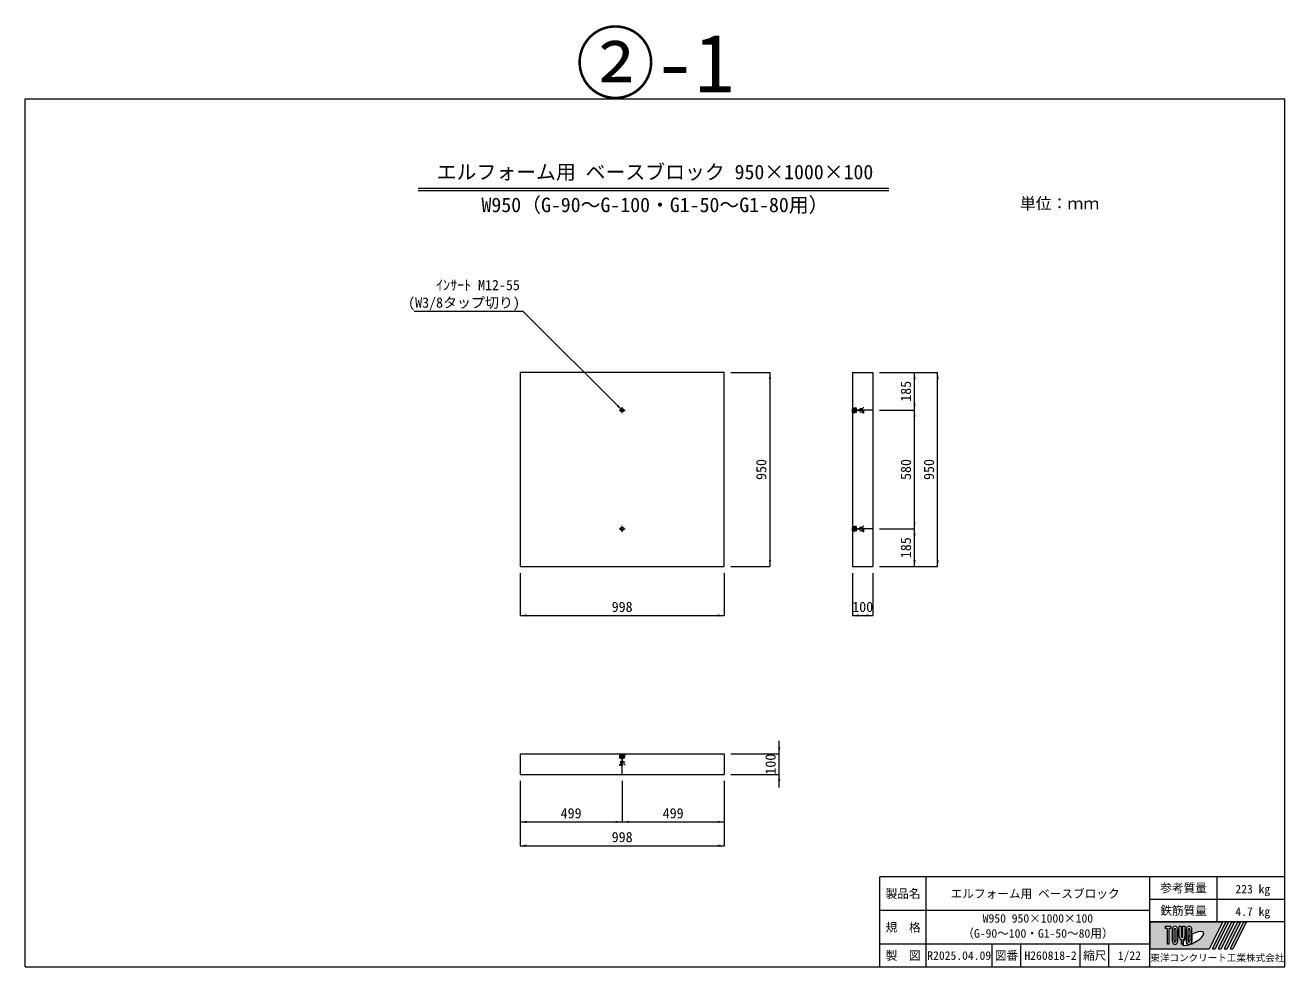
# Model space of a CAD drawing. Units: millimetres at full size; some dimension numbers follow another scale. Extents: x 48 to 43288, y -58809 to -8936.
# Drawn here: x 7464 to 13624, y -41750 to -37144 of the extents above; entities that cross this region are included whole.
import ezdxf
from ezdxf.enums import TextEntityAlignment as Align

# ---------------------------------------------------------------- set-up
doc = ezdxf.new("R2010")
doc.units = ezdxf.units.MM
doc.header["$LTSCALE"] = 75
doc.linetypes.add('USER2', pattern=[8.5725, 5.715, -0.9525, 0.9525, -0.9525])
doc.linetypes.add('USER3', pattern=[0.405, 0.225, -0.18])
for name, color, linetype, lineweight in [('_0-0_', 7, 'Continuous', 9), ('寸法線', 7, 'Continuous', 9), ('引出線', 4, 'Continuous', 9), ('本体', 7, 'Continuous', 9), ('枠', 5, 'Continuous', 5), ('補助線', 8, 'Continuous', 13), ('ｲﾝｻｰﾄ', 3, 'USER3', 5)]:
    doc.layers.add(name, color=color, linetype=linetype, lineweight=lineweight)
doc.styles.add('ＭＳ ゴシック', font='')
doc.styles.get('ＭＳ ゴシック').set_extended_font_data('MS Gothic')

# ---------------------------------------------------------------- blocks, each defined once
blk = doc.blocks.new('filled_arrow')
at = {"color": 0, "linetype": 'Continuous', "lineweight": -2}
blk.add_solid([(7.5, 1.25), (0, 0), (7.5, -1.25)], dxfattribs=at)

msp = doc.modelspace()

# ---------------------------------------------------------------- hatches: boundary and pattern name
at = {"layer": '枠'}
h = msp.add_hatch(color=7, dxfattribs=at)
h.paths.add_polyline_path([(12963.52, -41529.88), (12963.52, -41661.88), (13253.92, -41661.88), (13319.92, -41529.88)])
edge = h.paths.add_edge_path(flags=16)
edge.add_ellipse((13174.37, -41611.14), major_axis=(51.71744, 28.94828), ratio=0.3471473417839755, start_angle=-144.31121551619935, end_angle=72.18990366955182, ccw=False)
edge.add_ellipse((13155.22, -41623.63), major_axis=(-0, 17.6), ratio=0.8463541477272727, start_angle=-160.70345668548774, end_angle=-90.0000000000355)
edge.add_line((13170.11, -41623.63), (13170.11, -41590.08))
edge = h.paths.add_edge_path(flags=16)
edge.add_ellipse((13155.22, -41568.13), major_axis=(-0, 16.24615), ratio=0.8463541586519492, start_angle=-89.99999999998931, end_angle=90.00000000001114, ccw=False)
edge.add_line((13168.97, -41568.13), (13168.97, -41623.63))
edge.add_ellipse((13155.22, -41623.63), major_axis=(0, 16.24615), ratio=0.8463541586519492, start_angle=90.00000000001296, end_angle=-89.99999999998693, ccw=False)
edge.add_line((13141.47, -41623.63), (13141.47, -41568.13))
edge = h.paths.add_edge_path(flags=16)
edge.add_line((13159.8, -41568.13), (13159.8, -41623.63))
edge.add_ellipse((13155.22, -41623.63), major_axis=(-0, 5.41538), ratio=0.8463540450032638, start_angle=89.99999999996146, end_angle=-90.00000000003905, ccw=False)
edge.add_line((13150.63, -41623.63), (13150.63, -41568.13))
edge.add_ellipse((13155.22, -41568.13), major_axis=(-0, 5.41538), ratio=0.8463540450032638, start_angle=-90.00000000009578, end_angle=89.99999999990376, ccw=False)
edge = h.paths.add_edge_path(flags=16)
edge.add_line((13158.66, -41596.5), (13158.66, -41623.63))
edge.add_ellipse((13155.22, -41623.63), major_axis=(0, 4.06154), ratio=0.8463542628432875, start_angle=90.00000000015393, end_angle=-89.99999999984641, ccw=False)
edge.add_line((13151.78, -41623.63), (13151.78, -41600.94))
edge.add_ellipse((13174.37, -41611.14), major_axis=(51.71744, 28.94828), ratio=0.34714734178397555, start_angle=107.79174141113131, end_angle=126.4713182157434, ccw=False)
edge = h.paths.add_edge_path(flags=16)
edge.add_line((13134.59, -41551.88), (13134.59, -41601.63))
edge.add_ellipse((13120.84, -41601.63), major_axis=(0, 16.24615), ratio=0.8463541586519492, start_angle=-163.34116664068392, end_angle=-89.99999999999886, ccw=False)
edge.add_line((13125.43, -41616.95), (13125.43, -41639.88))
edge.add_line((13125.43, -41639.88), (13116.26, -41639.88))
edge.add_line((13116.26, -41639.88), (13116.26, -41616.95))
edge.add_ellipse((13120.84, -41601.63), major_axis=(-0, 16.24615), ratio=0.8463541586519492, start_angle=89.9999999999983, end_angle=163.3411666406839, ccw=False)
edge.add_line((13107.09, -41601.63), (13107.09, -41551.88))
edge.add_line((13107.09, -41551.88), (13116.26, -41551.88))
edge.add_line((13116.26, -41551.88), (13116.26, -41601.63))
edge.add_ellipse((13120.84, -41601.63), major_axis=(0, 5.41538), ratio=0.8463540450032638, start_angle=90.00000000001921, end_angle=-89.9999999999812)
edge.add_line((13125.43, -41601.63), (13125.43, -41551.88))
edge.add_line((13125.43, -41551.88), (13134.59, -41551.88))
edge = h.paths.add_edge_path(flags=16)
edge.add_line((13140.32, -41609.62), (13140.32, -41623.63))
edge.add_ellipse((13155.22, -41623.63), major_axis=(0, 17.6), ratio=0.8463541477272727, start_angle=90.00000000000587, end_angle=-171.54427023795904)
edge.add_ellipse((13174.37, -41611.14), major_axis=(51.71744, 28.94828), ratio=0.34714734178397555, start_angle=-178.6495357001653, end_angle=-148.29244166440827, ccw=False)
edge.add_line((13123.45, -41641.23), (13126.57, -41641.23))
edge.add_line((13126.57, -41641.23), (13126.57, -41624.07))
edge.add_ellipse((13174.37, -41611.14), major_axis=(51.71744, 28.94828), ratio=0.3471473417839755, start_angle=148.21912000477852, end_angle=165.90812145711823, ccw=False)
edge = h.paths.add_edge_path(flags=16)
edge.add_ellipse((13086.47, -41568.13), major_axis=(0, 16.24615), ratio=0.8463541586519492, start_angle=-89.99999999995623, end_angle=90.0000000000432, ccw=False)
edge.add_line((13100.22, -41568.13), (13100.22, -41623.63))
edge.add_ellipse((13086.47, -41623.63), major_axis=(-0, 16.24615), ratio=0.8463541586519492, start_angle=89.9999999999743, end_angle=-90.00000000002598, ccw=False)
edge.add_line((13072.72, -41623.63), (13072.72, -41568.13))
edge = h.paths.add_edge_path(flags=16)
edge.add_line((13091.05, -41568.13), (13091.05, -41623.63))
edge.add_ellipse((13086.47, -41623.63), major_axis=(0, 5.41538), ratio=0.8463540450032638, start_angle=90.0000000000386, end_angle=-89.99999999996095, ccw=False)
edge.add_line((13081.88, -41623.63), (13081.88, -41568.13))
edge.add_ellipse((13086.47, -41568.13), major_axis=(-0, 5.41538), ratio=0.8463540450032638, start_angle=-90.00000000009578, end_angle=89.99999999990376, ccw=False)
h.paths.add_polyline_path([(13065.84, -41551.88), (13065.84, -41562.71), (13056.68, -41562.71), (13056.68, -41639.88), (13047.51, -41639.88), (13047.51, -41562.71), (13038.34, -41562.71), (13038.34, -41551.88)], flags=16)
for points in [[(13268.44, -41661.88), (13282.96, -41661.88), (13348.96, -41529.88), (13334.44, -41529.88)], [(13378, -41529.88), (13363.48, -41529.88), (13297.48, -41661.88), (13312, -41661.88)], [(13407.04, -41529.88), (13392.52, -41529.88), (13326.52, -41661.88), (13341.04, -41661.88)], [(13436.08, -41529.88), (13421.56, -41529.88), (13355.56, -41661.88), (13370.08, -41661.88)]]:
    msp.add_hatch(color=7, dxfattribs=at).paths.add_polyline_path(points)

# ---------------------------------------------------------------- linework, layer by layer
at = {"layer": '_0-0_'}
for p, q in [((9384.76, -37940.9), (11687.2, -37940.9)), ((9384.61, -37952.79), (11687.2, -37952.79))]:
    msp.add_line(p, q, dxfattribs=at)
at = {"layer": '寸法線'}
for p, q in [((10913.87, -38842.58), (11105.5, -38842.58)), ((11105.5, -38842.58), (11105.5, -39792.58)), ((11641.23, -38842.58), (11925.66, -38842.58)), ((11641.23, -38842.58), (11812.55, -38842.58)), ((11812.55, -39027.58), (11812.55, -38842.58)), ((11925.66, -39792.58), (11925.66, -38842.58)), ((11641.23, -39027.58), (11812.55, -39027.58)), ((11641.23, -39027.58), (11812.55, -39027.58)), ((11812.55, -39607.58), (11812.55, -39027.58)), ((11641.23, -39607.58), (11812.55, -39607.58)), ((11641.23, -39607.58), (11812.55, -39607.58)), ((11812.55, -39792.58), (11812.55, -39607.58)), ((10913.87, -39792.58), (11105.5, -39792.58)), ((11641.23, -39792.58), (11925.66, -39792.58)), ((11641.23, -39792.58), (11812.55, -39792.58)), ((9883.87, -39824.58), (9883.87, -40031.66)), ((10881.87, -39824.58), (10881.87, -40031.66)), ((11509.23, -39824.58), (11509.23, -40031.66)), ((11609.23, -39824.58), (11609.23, -40031.66)), ((9883.87, -40031.66), (10881.87, -40031.66)), ((11509.23, -40031.66), (11609.23, -40031.66)), ((11150.87, -40872.75), (11150.87, -40644.75)), ((10913.87, -40708.75), (11150.87, -40708.75)), ((9883.87, -40840.75), (9883.87, -41157.76)), ((9883.87, -40840.75), (9883.87, -41041.11)), ((10382.87, -40840.75), (10382.87, -41041.11)), ((10382.87, -40840.75), (10382.87, -41041.11)), ((10881.87, -40840.75), (10881.87, -41157.76)), ((10881.87, -40840.75), (10881.87, -41041.11)), ((10913.87, -40808.75), (11150.87, -40808.75)), ((9883.87, -41041.11), (10382.87, -41041.11)), ((10382.87, -41041.11), (10881.87, -41041.11)), ((9883.87, -41157.76), (10881.87, -41157.76))]:
    msp.add_line(p, q, dxfattribs=at)
at = {"layer": '寸法線', "linetype": 'USER2'}
for p, q in [((10367.98, -39027.58), (10397.77, -39027.58)), ((10382.87, -39042.47), (10382.87, -39012.69)), ((10367.98, -39607.58), (10397.77, -39607.58)), ((10382.87, -39622.47), (10382.87, -39592.69))]:
    msp.add_line(p, q, dxfattribs=at)
at = {"layer": '引出線'}
msp.add_lwpolyline([(10382.87, -39027.58), (9899.46, -38544.17), (9366.45, -38544.17)], dxfattribs=at)
at = {"layer": '本体'}
for p, q in [((10881.87, -38842.58), (9883.87, -38842.58)), ((9883.87, -38842.58), (9883.87, -39792.58)), ((10881.87, -39792.58), (10881.87, -38842.58)), ((11509.23, -38842.58), (11609.23, -38842.58)), ((11509.23, -38842.58), (11509.23, -39792.58)), ((11609.23, -38842.58), (11609.23, -39792.58)), ((9883.87, -38992.58), (9883.87, -39792.58)), ((9883.87, -39792.58), (10881.87, -39792.58)), ((11509.23, -39792.58), (11609.23, -39792.58)), ((9883.87, -40708.75), (9883.87, -40808.75)), ((9883.87, -40708.75), (10881.87, -40708.75)), ((10881.87, -40708.75), (10881.87, -40808.75)), ((9883.87, -40808.75), (10881.87, -40808.75))]:
    msp.add_line(p, q, dxfattribs=at)
at = {"layer": '枠', "lineweight": 20}
for p, q in [((7463.52, -37503.88), (13623.52, -37503.88)), ((7463.52, -41749.88), (7463.52, -37503.88)), ((13623.52, -41749.88), (13623.52, -37503.88)), ((13623.52, -41309.88), (11643.52, -41309.88)), ((11643.52, -41749.88), (11643.52, -41309.88)), ((11870.07, -41749.88), (11870.07, -41309.88)), ((12963.52, -41749.88), (12963.52, -41309.88)), ((13293.52, -41529.88), (13293.52, -41309.88)), ((13623.52, -41419.88), (12963.52, -41419.88)), ((12963.52, -41474.88), (11643.52, -41474.88)), ((13623.52, -41529.88), (12963.52, -41529.88)), ((12963.52, -41639.88), (11643.52, -41639.88)), ((12192.42, -41749.88), (12192.42, -41639.88)), ((12332.42, -41749.88), (12332.42, -41639.88)), ((12623.48, -41749.88), (12623.48, -41639.88)), ((12763.48, -41749.88), (12763.48, -41639.88)), ((7463.52, -41749.88), (13623.52, -41749.88))]:
    msp.add_line(p, q, dxfattribs=at)
at = {"layer": '枠'}
for p, q in [((12963.52, -41529.88), (13319.92, -41529.88)), ((12963.52, -41529.88), (12963.52, -41661.88)), ((13038.34, -41551.88), (13038.34, -41562.71)), ((13038.34, -41551.88), (13065.84, -41551.88)), ((13047.51, -41562.71), (13038.34, -41562.71)), ((13047.51, -41562.71), (13047.51, -41639.88)), ((13056.68, -41562.71), (13056.68, -41639.88)), ((13065.84, -41562.71), (13056.68, -41562.71)), ((13065.84, -41551.88), (13065.84, -41562.71)), ((13072.72, -41568.13), (13072.72, -41623.63)), ((13081.88, -41623.63), (13081.88, -41568.13)), ((13091.05, -41568.13), (13091.05, -41623.63)), ((13100.22, -41623.63), (13100.22, -41568.13)), ((13107.09, -41551.88), (13116.26, -41551.88)), ((13107.09, -41601.63), (13107.09, -41551.88)), ((13116.26, -41551.88), (13116.26, -41601.63)), ((13125.43, -41551.88), (13134.59, -41551.88)), ((13125.43, -41601.63), (13125.43, -41551.88)), ((13134.59, -41551.88), (13134.59, -41601.63)), ((13141.47, -41568.13), (13141.47, -41623.63)), ((13150.63, -41623.63), (13150.63, -41568.13)), ((13159.8, -41568.13), (13159.8, -41623.63)), ((13168.97, -41623.63), (13168.97, -41568.13)), ((13319.92, -41529.88), (13253.92, -41661.88)), ((13334.44, -41529.88), (13268.44, -41661.88)), ((13348.96, -41529.88), (13282.96, -41661.88)), ((13363.48, -41529.88), (13297.48, -41661.88)), ((13378, -41529.88), (13312, -41661.88)), ((13392.52, -41529.88), (13326.52, -41661.88)), ((13334.44, -41529.88), (13348.96, -41529.88)), ((13407.04, -41529.88), (13341.04, -41661.88)), ((13421.56, -41529.88), (13355.56, -41661.88)), ((13363.48, -41529.88), (13378, -41529.88)), ((13436.08, -41529.88), (13370.08, -41661.88)), ((13392.52, -41529.88), (13407.04, -41529.88)), ((13421.56, -41529.88), (13436.08, -41529.88)), ((13056.68, -41639.88), (13047.51, -41639.88)), ((13116.26, -41616.95), (13116.26, -41639.88)), ((13125.43, -41639.88), (13116.26, -41639.88)), ((13123.45, -41641.23), (13126.57, -41641.23)), ((13125.43, -41616.95), (13125.43, -41639.88)), ((13126.57, -41624.07), (13126.57, -41641.23)), ((13140.32, -41609.62), (13140.32, -41623.63)), ((13151.78, -41623.63), (13151.78, -41600.94)), ((13158.66, -41596.5), (13158.66, -41623.63)), ((13170.11, -41623.63), (13170.11, -41590.08)), ((12963.52, -41661.88), (13253.92, -41661.88)), ((13268.44, -41661.88), (13282.96, -41661.88)), ((13297.48, -41661.88), (13312, -41661.88)), ((13326.52, -41661.88), (13341.04, -41661.88)), ((13355.56, -41661.88), (13370.08, -41661.88))]:
    msp.add_line(p, q, dxfattribs=at)
for centre, major_axis, ratio, start_param, end_param in [((13086.47, -41568.13), (0, 16.24615), 0.846354, 4.712388980385336, 7.8539816339751205), ((13086.47, -41568.13), (-0, 5.41538), 0.846354, 4.712388980383275, 7.853981633973062), ((13155.22, -41568.13), (-0, 16.24615), 0.846354, 4.712388980384847, 7.853981633974647), ((13155.22, -41568.13), (-0, 5.41538), 0.846354, 4.712388980383275, 7.853981633973062), ((13174.37, -41611.14), (51.71744, 28.94828), 0.347147, 4.262185332381589, 7.742916281338565), ((13086.47, -41623.63), (-0, 16.24615), 0.846354, 1.5707963267945175, 4.712388980384306), ((13086.47, -41623.63), (0, 5.41538), 0.846354, 1.5707963267954668, 4.712388980385267), ((13120.84, -41601.63), (-0, 16.24615), 0.846354, 1.5707963267948708, 2.801755744135003), ((13120.84, -41601.63), (0, 5.41538), 0.846354, 1.5707963267951803, 4.712388980384968), ((13174.37, -41611.14), (51.71744, 28.94828), 0.347147, 3.209397509057166, 4.20044506328548), ((13120.84, -41601.63), (0, 16.24615), 0.846354, 3.481429563044583, 4.7123889803847065), ((13174.37, -41611.14), (51.71744, 28.94828), 0.347147, 2.0815196641224314, 2.5155126073167438), ((13155.22, -41623.63), (0, 17.6), 0.846354, 1.5707963267949832, 3.315467866329176), ((13155.22, -41623.63), (0, 16.24615), 0.846354, 1.570796326795088, 4.712388980384883), ((13155.22, -41623.63), (-0, 5.41538), 0.846354, 1.5707963267943275, 4.712388980384113), ((13174.37, -41611.14), (51.71744, 28.94828), 0.347147, 1.6817405097969882, 1.8219833196615334), ((13155.22, -41623.63), (0, 4.06154), 0.846354, 1.5707963267971712, 4.71238898038696), ((13155.22, -41623.63), (-0, 17.6), 0.846354, 3.5338438000143473, 4.712388980384166)]:
    msp.add_ellipse(centre, major_axis=major_axis, ratio=ratio, start_param=start_param, end_param=end_param, dxfattribs=at)
at = {"layer": '補助線'}
for p, q in [((11609.23, -39027.58), (11509.23, -39027.58)), ((11509.23, -39027.58), (11564.23, -39027.58)), ((11609.23, -39607.58), (11509.23, -39607.58)), ((11509.23, -39607.58), (11564.23, -39607.58)), ((10382.87, -40808.75), (10382.87, -40708.75)), ((10382.87, -40708.75), (10382.87, -40763.75))]:
    msp.add_line(p, q, dxfattribs=at)
at = {"layer": 'ｲﾝｻｰﾄ'}
for p, q in [((11509.23, -39016.83), (11518.48, -39015.58)), ((11509.23, -39038.33), (11509.23, -39016.83)), ((11509.23, -39038.33), (11518.48, -39039.58)), ((11514.23, -39035.83), (11514.23, -39019.33)), ((11514.23, -39019.33), (11560.23, -39019.33)), ((11514.23, -39022.33), (11544.23, -39022.33)), ((11514.23, -39032.83), (11544.23, -39032.83)), ((11514.23, -39035.83), (11560.23, -39035.83)), ((11518.48, -39040.83), (11518.48, -39014.33)), ((11518.48, -39014.33), (11519.98, -39014.33)), ((11518.48, -39040.83), (11519.98, -39040.83)), ((11519.98, -39040.83), (11519.98, -39014.33)), ((11529.23, -39016.83), (11519.98, -39015.58)), ((11529.23, -39038.33), (11519.98, -39039.58)), ((11529.23, -39038.33), (11529.23, -39016.83)), ((11544.23, -39032.83), (11544.23, -39022.33)), ((11560.23, -39014.83), (11564.23, -39014.83)), ((11560.23, -39040.33), (11560.23, -39014.83)), ((11560.23, -39040.33), (11564.23, -39040.33)), ((11564.23, -39040.33), (11564.23, -39014.83)), ((11509.23, -39596.83), (11518.48, -39595.58)), ((11509.23, -39618.33), (11509.23, -39596.83)), ((11514.23, -39615.83), (11514.23, -39599.33)), ((11514.23, -39599.33), (11560.23, -39599.33)), ((11514.23, -39602.33), (11544.23, -39602.33)), ((11518.48, -39620.83), (11518.48, -39594.33)), ((11518.48, -39594.33), (11519.98, -39594.33)), ((11519.98, -39620.83), (11519.98, -39594.33)), ((11529.23, -39596.83), (11519.98, -39595.58)), ((11529.23, -39618.33), (11529.23, -39596.83)), ((11544.23, -39612.83), (11544.23, -39602.33)), ((11560.23, -39594.83), (11564.23, -39594.83)), ((11560.23, -39620.33), (11560.23, -39594.83)), ((11564.23, -39620.33), (11564.23, -39594.83)), ((11509.23, -39618.33), (11518.48, -39619.58)), ((11514.23, -39612.83), (11544.23, -39612.83)), ((11514.23, -39615.83), (11560.23, -39615.83)), ((11518.48, -39620.83), (11519.98, -39620.83)), ((11529.23, -39618.33), (11519.98, -39619.58)), ((11560.23, -39620.33), (11564.23, -39620.33)), ((10372.12, -40708.75), (10370.87, -40718)), ((10372.12, -40708.75), (10393.62, -40708.75)), ((10374.62, -40713.75), (10391.12, -40713.75)), ((10374.62, -40713.75), (10374.62, -40759.75)), ((10377.62, -40713.75), (10377.62, -40743.75)), ((10388.12, -40713.75), (10388.12, -40743.75)), ((10391.12, -40713.75), (10391.12, -40759.75)), ((10393.62, -40708.75), (10394.87, -40718)), ((10369.62, -40718), (10369.62, -40719.5)), ((10369.62, -40718), (10396.12, -40718)), ((10369.62, -40719.5), (10396.12, -40719.5)), ((10370.12, -40759.75), (10370.12, -40763.75)), ((10370.12, -40759.75), (10395.62, -40759.75)), ((10370.12, -40763.75), (10395.62, -40763.75)), ((10372.12, -40728.75), (10370.87, -40719.5)), ((10372.12, -40728.75), (10393.62, -40728.75)), ((10377.62, -40743.75), (10388.12, -40743.75)), ((10393.62, -40728.75), (10394.87, -40719.5)), ((10395.62, -40759.75), (10395.62, -40763.75)), ((10396.12, -40718), (10396.12, -40719.5))]:
    msp.add_line(p, q, dxfattribs=at)
at = {"layer": 'ｲﾝｻｰﾄ', "linetype": 'Continuous', "lineweight": 9}
for centre in [(10382.87, -39027.58), (10382.87, -39607.58)]:
    msp.add_circle(centre, 8.25, dxfattribs=at)

# ---------------------------------------------------------------- block references
at = {"layer": '寸法線', "xscale": 4.27, "yscale": 4.27}
for p, rotation in [((11105.5, -38842.58), 270), ((11812.55, -38842.58), 270), ((11925.66, -38842.58), 270), ((11812.55, -39027.58), 90), ((11812.55, -39027.58), 270), ((11812.55, -39607.58), 90), ((11812.55, -39607.58), 270), ((11105.5, -39792.58), 90), ((11812.55, -39792.58), 90), ((11925.66, -39792.58), 90), ((10881.87, -40031.66), 180), ((11609.23, -40031.66), 180), ((11150.87, -40708.75), 90), ((11150.87, -40808.75), 270), ((10382.87, -41041.11), 180), ((10881.87, -41041.11), 180), ((10881.87, -41157.76), 180)]:
    msp.add_blockref('filled_arrow', p, dxfattribs=dict(at, rotation=rotation))
for p in [(9883.87, -40031.66), (11509.23, -40031.66), (9883.87, -41041.11), (10382.87, -41041.11), (9883.87, -41157.76)]:
    msp.add_blockref('filled_arrow', p, dxfattribs=at)
at = {"layer": '引出線', "xscale": 4.27, "yscale": 4.27, "rotation": 135}
msp.add_blockref('filled_arrow', (10382.87, -39027.58), dxfattribs=at)

# ---------------------------------------------------------------- texts
at = {"layer": '_0-0_', "style": 'ＭＳ ゴシック'}
for s, height, p in [('エルフォーム用 ベースブロック 950×1000×100', 71.21, (10543.52, -37919.49)), ('W950（G-90～G-100・G1-50～G1-80用）', 71.21, (10543.52, -38080.25)), ('単位：ｍｍ', 56.96, (12521.94, -38061.73))]:
    msp.add_text(s, height=height, dxfattribs=at).set_placement(p, align=Align.BOTTOM_CENTER)
msp.add_text('H260818-2', height=41.77, dxfattribs=at).set_placement((12477.95, -41694.88), align=Align.MIDDLE_CENTER)
at = {"layer": '寸法線', "style": 'ＭＳ ゴシック'}
for s, p in [('185', (11770.15, -38935.08)), ('950', (11063.1, -39317.58)), ('580', (11770.15, -39317.58)), ('950', (11883.26, -39317.58)), ('185', (11770.15, -39700.08)), ('100', (11108.47, -40758.75))]:
    msp.add_text(s, height=50.13, rotation=90, dxfattribs=at).set_placement(p, align=Align.MIDDLE_CENTER)
for s, p in [('998', (10382.87, -39989.26)), ('100', (11559.23, -39989.29)), ('499', (10133.37, -40998.71)), ('499', (10632.37, -40998.71)), ('998', (10382.87, -41115.36))]:
    msp.add_text(s, height=50.13, dxfattribs=at).set_placement(p, align=Align.MIDDLE_CENTER)
at = {"layer": '引出線', "style": 'ＭＳ ゴシック'}
for s, p in [('ｲﾝｻｰﾄ M12-55', (9473.21, -38455.55)), ('(W3/8タップ切り)', (9336.45, -38541.35))]:
    msp.add_text(s, height=50.13, dxfattribs=at).set_placement(p, align=Align.BOTTOM_LEFT)
at = {"layer": '枠', "color": 7, "style": 'ＭＳ ゴシック'}
for s, height, p in [('製品名', 41.77, (11756.8, -41392.38)), ('エルフォーム用 ベースブロック ', 41.77, (12416.8, -41392.38)), ('参考質量', 41.77, (13128.52, -41364.88)), ('223 kg', 41.77, (13466.94, -41369.82)), ('鉄筋質量', 41.77, (13128.52, -41474.88)), ('4.7 kg', 41.77, (13466.94, -41479.82)), ('規\u3000格', 41.77, (11756.8, -41557.38)), ('製  図', 41.77, (11756.8, -41694.88)), ('R2025.04.09', 41.77, (12031.25, -41694.88)), ('図番', 41.77, (12262.42, -41694.88)), ('縮尺', 41.77, (12694.09, -41694.88)), ('1/22', 41.77, (12863.46, -41694.88)), ('東洋コンクリート工業株式会社', 33.42, (13293.52, -41705.88))]:
    msp.add_text(s, height=height, dxfattribs=at).set_placement(p, align=Align.MIDDLE_CENTER)
for s, p in [('W950 950×1000×100', (12146.14, -41492.22)), ('（G-90～100・G1-50～80用）', (12046.43, -41565.56))]:
    msp.add_text(s, height=41.77, dxfattribs=at).set_placement(p, align=Align.TOP_LEFT)
at = {"layer": '補助線', "color": 1, "style": 'ＭＳ ゴシック'}
msp.add_text('②-1', height=284.8, dxfattribs=at).set_placement((10543.52, -37558.5), align=Align.BOTTOM_CENTER)

doc.saveas('drawing.dxf')
